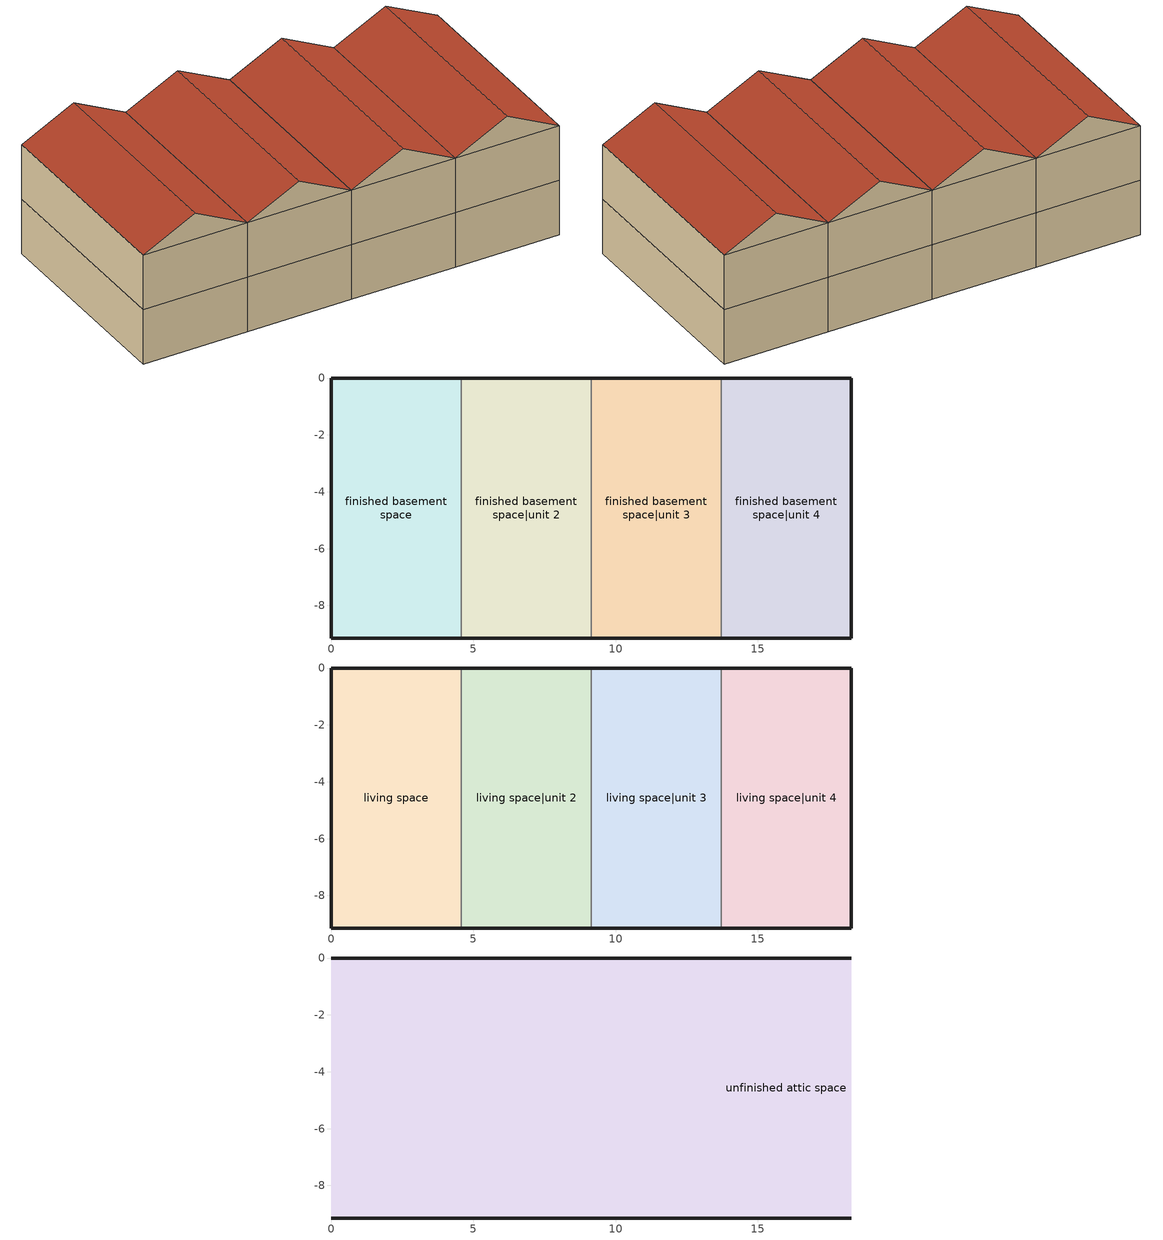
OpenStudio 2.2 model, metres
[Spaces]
finished basement space
 floor ground: 0,-9.14 0,0 4.57,0 4.57,-9.14 z-2.44
 wall ground: 4.57,0 0,0 0,-9.14 4.57,-9.14 z-2.44:0
 wall to finished basement space|unit 2: 4.57,-9.14 4.57,0 z-2.44:0
finished basement space|unit 2
 floor ground: 4.57,-9.14 4.57,0 9.14,0 9.14,-9.14 z-2.44
 wall ground: 9.14,0 4.57,0 / 4.57,-9.14 9.14,-9.14 z-2.44:0
 wall to finished basement space|unit 3: 9.14,-9.14 9.14,0 z-2.44:0
finished basement space|unit 3
 floor ground: 9.14,-9.14 9.14,0 13.72,0 13.72,-9.14 z-2.44
 wall ground: 13.72,0 9.14,0 / 9.14,-9.14 13.72,-9.14 z-2.44:0
 wall to finished basement space|unit 4: 13.72,-9.14 13.72,0 z-2.44:0
finished basement space|unit 4
 floor ground: 13.72,-9.14 13.72,0 18.29,0 18.29,-9.14 z-2.44
 wall ground: 13.72,-9.14 18.29,-9.14 18.29,0 13.72,0 z-2.44:0
living space
 floor to finished basement space: 0,-9.14 0,0 4.57,0 4.57,-9.14 z0
 wall outside: 4.57,0 0,0 0,-9.14 4.57,-9.14 z0:2.44
 wall to living space|unit 2: 4.57,-9.14 4.57,0 z0:2.44
living space|unit 2
 floor to finished basement space|unit 2: 4.57,-9.14 4.57,0 9.14,0 9.14,-9.14 z0
 wall outside: 4.57,-9.14 9.14,-9.14 / 9.14,0 4.57,0 z0:2.44
 wall to living space|unit 3: 9.14,-9.14 9.14,0 z0:2.44
living space|unit 3
 floor to finished basement space|unit 3: 9.14,-9.14 9.14,0 13.72,0 13.72,-9.14 z0
 wall outside: 9.14,-9.14 13.72,-9.14 / 13.72,0 9.14,0 z0:2.44
 wall to living space|unit 4: 13.72,-9.14 13.72,0 z0:2.44
living space|unit 4
 floor to finished basement space|unit 4: 13.72,-9.14 13.72,0 18.29,0 18.29,-9.14 z0
 wall outside: 13.72,-9.14 18.29,-9.14 18.29,0 13.72,0 z0:2.44
unfinished attic space
 floor to living space: 0,-9.14 0,0 4.57,0 4.57,-9.14 z2.44
 floor to living space|unit 2: 4.57,-9.14 4.57,0 9.14,0 9.14,-9.14 z2.44
 floor to living space|unit 3: 9.14,-9.14 9.14,0 13.72,0 13.72,-9.14 z2.44
 floor to living space|unit 4: 13.72,-9.14 13.72,0 18.29,0 18.29,-9.14 z2.44
 wall outside: 2.29,-9.14,3.58 0,-9.14,2.44 4.57,-9.14,2.44; 2.29,0,3.58 4.57,0,2.44 0,0,2.44; 6.86,-9.14,3.58 4.57,-9.14,2.44 9.14,-9.14,2.44; 6.86,0,3.58 9.14,0,2.44 4.57,0,2.44; 11.43,-9.14,3.58 9.14,-9.14,2.44 13.72,-9.14,2.44; 11.43,0,3.58 13.72,0,2.44 9.14,0,2.44; 16,-9.14,3.58 13.72,-9.14,2.44 18.29,-9.14,2.44; 16,0,3.58 18.29,0,2.44 13.72,0,2.44
 roof outside: 2.29,0,3.58 0,0,2.44 0,-9.14,2.44 2.29,-9.14,3.58; 2.29,-9.14,3.58 4.57,-9.14,2.44 4.57,0,2.44 2.29,0,3.58; 6.86,-9.14,3.58 9.14,-9.14,2.44 9.14,0,2.44 6.86,0,3.58; 6.86,0,3.58 4.57,0,2.44 4.57,-9.14,2.44 6.86,-9.14,3.58; 11.43,-9.14,3.58 13.72,-9.14,2.44 13.72,0,2.44 11.43,0,3.58; 11.43,0,3.58 9.14,0,2.44 9.14,-9.14,2.44 11.43,-9.14,3.58; 16,-9.14,3.58 18.29,-9.14,2.44 18.29,0,2.44 16,0,3.58; 16,0,3.58 13.72,0,2.44 13.72,-9.14,2.44 16,-9.14,3.58
[Building]
Building: Standards Number of Stories=2; Standards Number of Above Ground Stories=1; Standards Building Type=singlefamilyttached; Standards Number of Living Units=4
[Site]
Denver Intl Ap_CO_USA: Latitude {deg}=39.83; Longitude {deg}=-104.65; Time Zone {hr}=-7; Elevation {m}=1650
[ClimateZones]
Climate Zone Institution Name 2=Building America; Climate Zone Document Year 2=0; Climate Zone Value 2=Cold
[Site:WaterMainsTemperature]
Calculation Method=Correlation; Annual Average Outdoor Air Temperature {C}=10.8753; Maximum Difference In Monthly Average Outdoor Air Temperatures {deltaC}=23.1524
[Site:GroundTemperature:BuildingSurface]
6.71221, 4.9416, 4.79814, 5.63626, 9.00496, 12.3608, 15.2732, 17.1228, 17.2883, 15.7979, 12.9685, 9.71588
[Site:GroundTemperature:Deep]
10.8753, 10.8753, 10.8753, 10.8753, 10.8753, 10.8753, 10.8753, 10.8753, 10.8753, 10.8753, 10.8753, 10.8753
[ThermalZone] Use Ideal Air Loads=No
living zone; living zone|unit 2; living zone|unit 3; living zone|unit 4; finished basement zone; finished basement zone|unit 2; finished basement zone|unit 3; finished basement zone|unit 4; unfinished attic zone
[Sizing:Zone] Zone Cooling Design Supply Air Temperature Input Method=SupplyAirTemperature; Zone Cooling Design Supply Air Temperature {C}=14; Zone Cooling Design Supply Air Temperature Difference {deltaC}=11.11; Zone Heating Design Supply Air Temperature Input Method=SupplyAirTemperature; Zone Heating Design Supply Air Temperature {C}=40; Zone Heating Design Supply Air Temperature Difference {deltaC}=11.11; Zone Cooling Design Supply Air Humidity Ratio {kg-H2O/kg-air}=0.0085; Zone Heating Design Supply Air Humidity Ratio {kg-H2O/kg-air}=0.008; Cooling Design Air Flow Method=DesignDay; Heating Design Air Flow Method=DesignDay; Account for Dedicated Outdoor Air System=No; Dedicated Outdoor Air System Control Strategy=NeutralSupplyAir; Dedicated Outdoor Air Low Setpoint Temperature for Design {C}=autosize; Dedicated Outdoor Air High Setpoint Temperature for Design {C}=autosize
living zone; living zone|unit 2; living zone|unit 3; living zone|unit 4; finished basement zone; finished basement zone|unit 2; finished basement zone|unit 3; finished basement zone|unit 4; unfinished attic zone
[Space]
Name | Space Type | Thermal Zone | Building Unit
living space | Space Type 1 | living zone | unit 1
living space|unit 2 | Space Type 1 | living zone|unit 2 | unit 2
living space|unit 3 | Space Type 1 | living zone|unit 3 | unit 3
living space|unit 4 | Space Type 1 | living zone|unit 4 | unit 4
finished basement space | Space Type 1 | finished basement zone | unit 1
finished basement space|unit 2 | Space Type 1 | finished basement zone|unit 2 | unit 2
finished basement space|unit 3 | Space Type 1 | finished basement zone|unit 3 | unit 3
finished basement space|unit 4 | Space Type 1 | finished basement zone|unit 4 | unit 4
unfinished attic space | Space Type 2 | unfinished attic zone
[SpaceType]
Name | Standards Space Type
Space Type 1 | living
Space Type 2 | attic
[BuildingUnit] Building Unit Type=Residential
unit 1; unit 2; unit 3; unit 4
